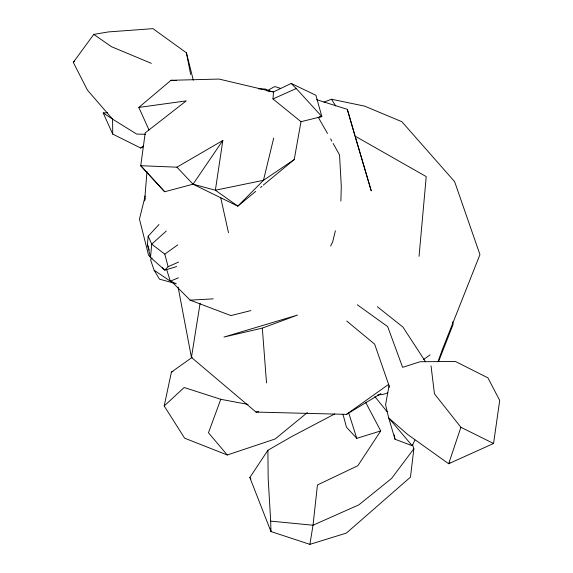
<?xml version="1.0" encoding="UTF-8"?>
<svg xmlns="http://www.w3.org/2000/svg" width="573" height="573" viewBox="0 0 573 573"><rect width="100%" height="100%" fill="white"/><g stroke="black" fill="none" stroke-linecap="round" stroke-linejoin="round"><path stroke-width="0.86" d="M340.899 201.059L341.279 186.017L339.538 154.932L333.135 143.458M272.97 98.95L273.479 91.931L291.199 83.436L315.916 95.283L321.833 116.57L300.997 121.698L272.97 98.95L296.241 88.529L321.833 116.57L319.218 116.899M146.996 171.628L144.589 200.915L145.17 198.358M419.056 256.339L426.226 176.606L354.981 136.066L371.261 190.902L347.317 109.336L316.597 99.688M176.613 266.574L164.816 270.134L150.513 257.463L151.723 244.177L148.199 236.176L158.965 224.537M191.604 355.683L191.432 357.416L256.002 412.073L346.479 414.372L380.973 393.558M150.513 257.463L147.383 244.27L148.199 236.176M412.553 444.627L413.856 448.781L410.461 477.144L346.414 533.076L309.893 544.35L270.957 531.558L249.835 477.51L267.899 450.271L291.585 436.633L334.725 413.942M346.737 321.038L374.642 344.151L389.067 385.672L385.586 404.71L388.702 417.932L407.625 434.456L448.659 463.743L493.561 443.495L499.706 400.427L487.917 377.836L455.334 361.434L420.016 361.749L402.611 367.336L387.663 326.589L357.251 304.75M149.023 129.992L138.831 107.423L186.239 100.884L145.213 132.872L140.743 165.704L176.928 167.18L222.833 140.464L215.376 190.215L237.816 206.144L255.701 191.382M200.12 303.232L191.432 357.416L178.11 287.18M309.893 544.35L313.016 525.233L317.449 484.973L357.846 465.706L380.73 430.917L365.782 402.597M263.265 185.136L294.214 159.595L300.997 121.698M307.364 412.581L275.119 438.997L227.266 454.991L184.621 438.18L164.2 405.963L171.413 372.085L192.263 357.308M273.686 138.129L263.473 180.309L237.816 206.144L193.044 184.198L176.928 167.18M335.391 230.747L332.634 242.042L330.628 246.01M145.198 195.937L139.447 219.058L148.543 255.157L151.48 258.53M431.032 365.818L434.434 393.801L460.9 427.286L448.659 463.743L449.963 462.733M437.994 361.692L442.492 349.186L479.952 254.598L454.625 181.648L401.881 121.705L364.614 106.12L331.445 99.229L323.996 102.137M248.016 404.423L220.777 399.302L208.457 432.765L227.266 454.991M438.474 361.807L453.064 324.533L452.713 321.897M412.188 445.708L388.702 417.932L394.99 439.233L412.188 445.708L414.952 440.1M164.659 191.747L140.743 165.704L164.659 191.747L193.044 184.198L222.833 140.464M145.628 134.254L136.725 134.103L112.573 119.148L87.483 90.176L73.294 62.371L93.757 34.409L108.333 31.93L152.977 28.65L186.426 52.831L193.309 80.191M413.856 448.781L391.595 478.434L358.906 504.82L313.016 525.233L270.678 521.122L268.171 478.355L267.899 450.271M152.117 257.936L150.563 259.798L154.13 270.234L159.495 279.166L176.283 283.742L170.317 281.164L154.13 270.234M178.561 262.083L168.111 266.689L164.816 270.134L162.488 267.62M164.2 405.963L184.177 387.513L220.777 399.302M166.285 231.041L151.723 244.177L164.809 254.14L168.111 266.689M73.294 62.371L74.64 61.204M138.831 107.423L170.998 80.292L219.079 79.067L273.479 91.931L266.502 90.627M260.514 187.407L261.89 186.275M107.617 112.652L103.19 112.938L112.731 134.103L140.707 148.027L143.522 145.943M164.809 254.14L177.759 244.864M346.479 414.372L388.644 384.354M423.54 359.507L430.079 354.852M294.214 159.595L263.473 180.309L215.376 190.215L193.044 184.198M266.911 90.77L274.782 86.559L280.756 88.435M140.707 148.027L143.057 146.824M171.413 372.085L173.025 371.376M178.454 277.805L170.317 281.164L166.607 269.367M262.319 328.121L297.502 315.071L223.957 337.053L262.319 328.121L266.524 382.943M387.799 392.877L383.545 394.274L377.435 395.148M342.983 414.25L346.457 427.179L356.786 438.345L380.73 430.917M250.874 310.58L230.926 315.587L190.143 300.152L172.086 282.009M256.002 412.073L258.652 411.708M190.143 300.152L213.22 298.855M258.316 88.836L265.299 89.03L270.041 91.551M170.998 80.292L176.276 80.514M151.351 63.359L111.613 46.75L93.757 34.409M460.9 427.286L493.561 443.495M103.19 112.938L112.573 119.148L112.731 134.103M377.328 306.727L402.934 327.061L425.517 361.735M291.199 83.436L296.241 88.529M249.835 477.51L250.938 478.849M374.835 396.58L387.054 411.665M331.445 99.229L335.771 105.998M318.216 117.229L327.512 133.473M330.578 138.874L331.86 141.166M147.383 244.27L149.245 250.064M348.585 412.553L356.786 438.345M347.317 109.336L354.744 135.228M220.655 197.413L228.491 232.717M186.426 52.831L190.644 74.469M270.499 528.922L270.957 531.558L270.678 521.122M394.281 434.928L394.99 439.233M389.067 385.672L389.21 387.448"/></g></svg>
